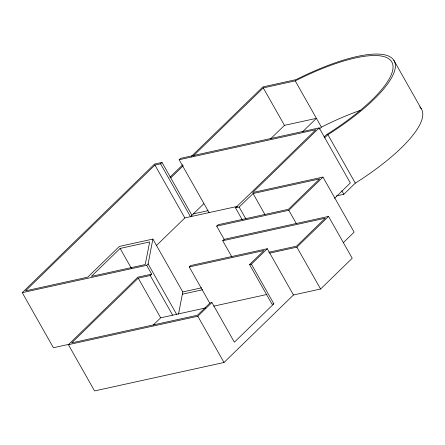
<?xml version="1.0" encoding="UTF-8"?>
<svg xmlns="http://www.w3.org/2000/svg" width="445" height="445" viewBox="0 0 445 445"><rect width="100%" height="100%" fill="white"/><g stroke="black" fill="none" stroke-linecap="round" stroke-linejoin="round"><path stroke-width="0.67" d="M69.02 344.297L53.406 347.729L22.25 292.66L146.666 265.32L148.107 263.924L152.874 239.076L119.349 246.441L87.715 277.19L25.515 290.858L154.938 165.062L160.584 163.821L162.024 162.425L191.934 215.291M178.523 314.131L182.784 291.942L152.874 239.076M22.25 292.66L154.548 164.066L162.024 162.425M209.055 212.61L179.146 159.744L180.581 158.348L319.182 127.893L350.337 182.962L334.456 198.398M169.912 177.282L182.839 164.717M191.289 156.501L262.884 86.914L296.081 79.616A113.62 32.268 -29.5 0 1 393.858 60.309L421.276 108.769M170.746 177.844L183.184 165.757M193.13 156.084L263.279 87.91L295.23 80.884L303.201 76.979A110.977 31.517 -29.5 0 1 392.123 62.628A110.977 31.517 -29.5 0 1 329.367 132.849L326.502 134.651L324.116 136.971M120.133 248.432L91.37 276.389L145.226 264.553L149.676 241.941L120.133 248.432L131.347 268.257M156.473 245.507L184.847 217.928L237.491 206.363M203.821 203.732L190.493 216.687L160.584 163.821M270.527 138.901L284.461 125.357L316.417 118.331L302.483 131.881M231.906 256.971L222.728 240.751L224.169 239.354L328.538 216.42L352.218 258.272L320.584 289.022L293.461 294.979L224.002 362.491L94.557 390.933L68.391 344.675L137.844 277.163L151.65 274.131L146.666 265.32M151.65 274.131L150.215 275.527L138.239 278.158L71.656 342.878L197.435 315.238L210.096 302.934L211.926 302.533L234.359 342.183L273.847 303.801L251.414 264.152L249.584 264.553L272.017 304.202L273.847 303.801M224.169 239.354L216.693 226.138L218.128 224.736L288.427 209.295L319.699 178.89L253.066 193.536L239.154 207.053L235.5 207.854L242.297 219.869M235.5 207.854L315.911 129.695L179.146 159.744M319.182 127.893L252.671 192.54L322.97 177.093L354.125 232.162L343.234 242.748M319.41 129.078L321.401 127.142L329.372 123.237A110.977 31.517 -29.5 0 1 360.428 110.338M209.662 302.995L189.27 266.95L190.705 265.548L267.289 248.722L293.461 294.979M324.544 137.928L327.898 134.668L330.179 133.239A113.62 32.268 -29.5 0 0 393.858 60.309M153.219 325.056L160.673 317.808L205.64 307.929M216.693 226.138L288.816 210.29L322.97 177.093M249.584 264.553L264.019 250.524L189.27 266.95M68.391 344.675L197.83 316.234L211.926 302.533M251.414 264.152L267.289 248.722M336.387 195.934L343.824 194.298L355.316 183.129L357.596 181.699A113.62 32.268 -29.5 0 0 419.746 106.928M269.781 253.127L296.904 247.17L328.538 216.42M193.369 213.895L207.954 210.691M222.728 240.751L325.273 218.217L296.509 246.174L268.852 252.254M182.784 291.942L201.618 287.804M182.35 294.201L202.614 289.751M213.722 306.154L266.922 294.462M327.898 134.668L355.316 183.129M295.23 80.884L321.401 127.142M341.832 190.777L343.824 194.298M263.279 87.91L284.461 125.357M288.816 210.29L296.292 223.507M296.904 247.17L320.584 289.022M253.066 193.536L264.959 214.562M239.154 207.053L245.957 219.068M154.938 165.062L184.847 217.928M197.83 316.234L224.002 362.491M148.107 263.924L176.654 314.387M150.215 275.527L172.649 315.177M138.239 278.158L160.673 317.808"/></g></svg>
